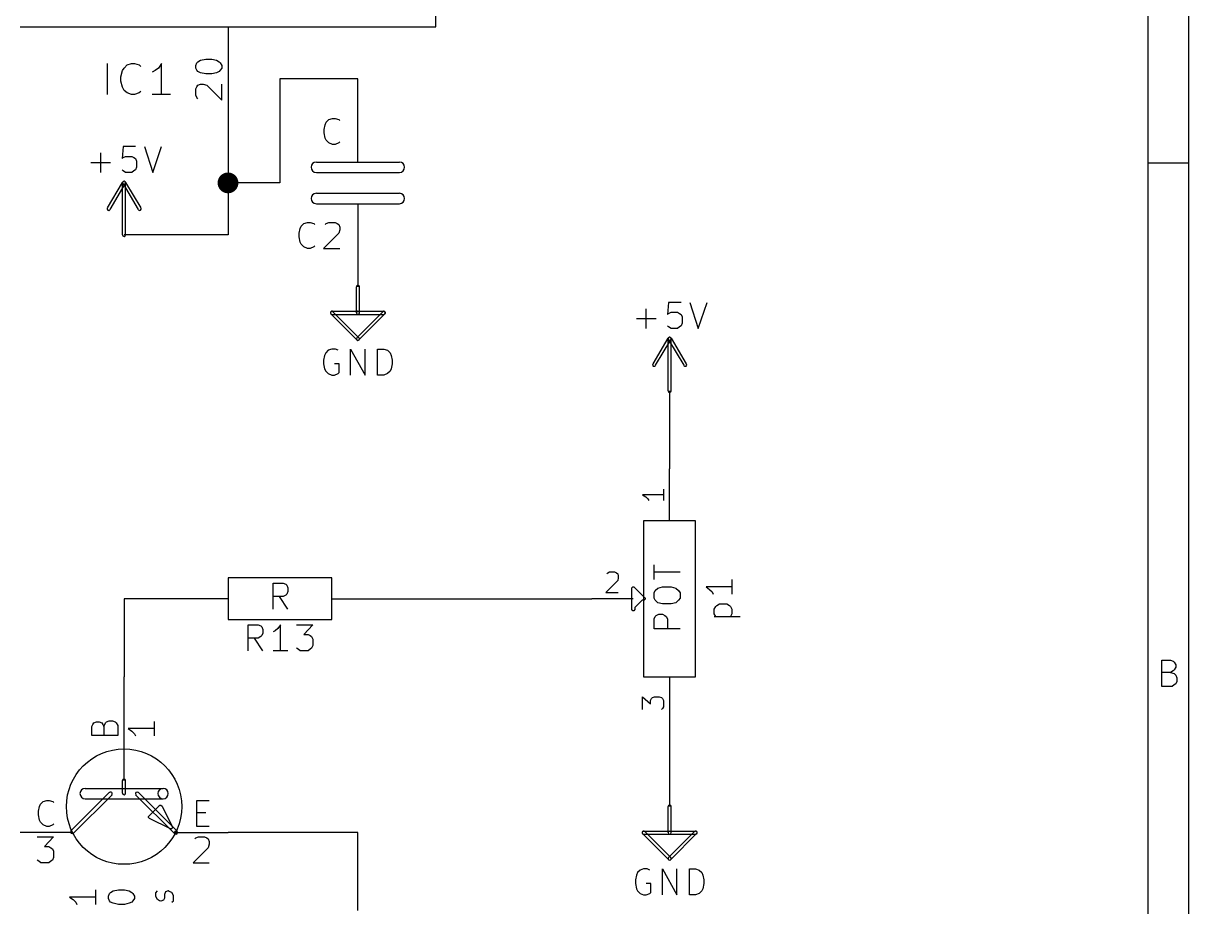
# Model space of a CAD drawing. Extents: x 10 to 287, y -200 to -10.
# Drawn here: x 230 to 287, y -96.3 to -53.2 of the extents above; entities that cross this region are included whole.
import ezdxf

# ---------------------------------------------------------------- set-up
doc = ezdxf.new("R2010")
doc.units = 0
doc.header["$MEASUREMENT"] = 0

msp = doc.modelspace()

# ---------------------------------------------------------------- linework, layer by layer
at = {"layer": 'Cyan 2'}
for p, q in [((234.137, -56.642), (234.137, -55.118)), ((234.95, -55.3466), (235.102, -55.1942)), ((235.102, -55.1942), (235.306, -55.118)), ((235.306, -55.118), (235.458, -55.118)), ((235.458, -55.118), (235.687, -55.1942)), ((235.687, -55.1942), (235.763, -55.2704)), ((236.779, -55.118), (236.626, -55.3466)), ((236.779, -56.642), (236.779, -55.118)), ((234.798, -55.7784), (234.874, -55.4736)), ((234.798, -55.9816), (234.798, -55.7784)), ((234.874, -55.4736), (234.95, -55.3466)), ((236.474, -55.4736), (236.322, -55.5498)), ((236.626, -55.3466), (236.474, -55.4736)), ((234.874, -56.2864), (234.798, -55.9816)), ((234.95, -56.4388), (234.874, -56.2864)), ((235.102, -56.5658), (234.95, -56.4388)), ((235.306, -56.642), (235.102, -56.5658)), ((235.458, -56.642), (235.306, -56.642)), ((235.687, -56.5658), (235.458, -56.642)), ((235.763, -56.4896), (235.687, -56.5658)), ((237.211, -56.642), (236.322, -56.642)), ((244.78, -58.1152), (244.831, -57.9882)), ((244.831, -57.9882), (244.958, -57.8612)), ((244.958, -57.8612), (245.135, -57.8104)), ((245.135, -57.8104), (245.262, -57.8104)), ((245.262, -57.8104), (245.44, -57.8612)), ((245.44, -57.8612), (245.491, -57.912)), ((244.729, -58.3438), (244.78, -58.1152)), ((244.729, -58.5216), (244.729, -58.3438)), ((244.78, -58.7756), (244.729, -58.5216)), ((234.899, -59.182), (234.848, -59.7662)), ((235.509, -59.182), (234.899, -59.182)), ((235.941, -59.182), (236.347, -60.452)), ((236.347, -60.452), (236.779, -59.182)), ((244.831, -58.8772), (244.78, -58.7756)), ((244.958, -59.0042), (244.831, -58.8772)), ((245.135, -59.0804), (244.958, -59.0042)), ((245.262, -59.0804), (245.135, -59.0804)), ((245.44, -59.0042), (245.262, -59.0804)), ((245.491, -58.9534), (245.44, -59.0042)), ((233.807, -60.452), (233.807, -59.4868)), ((234.848, -59.7662), (234.899, -59.7154)), ((234.899, -59.7154), (235.026, -59.6646)), ((235.026, -59.6646), (235.331, -59.6646)), ((235.331, -59.6646), (235.433, -59.7154)), ((235.433, -59.7154), (235.509, -59.7662)), ((235.509, -59.7662), (235.56, -59.8932)), ((233.324, -59.9694), (234.29, -59.9694)), ((234.899, -60.3758), (234.848, -60.325)), ((235.026, -60.452), (234.899, -60.3758)), ((235.433, -60.3758), (235.331, -60.452)), ((235.509, -60.325), (235.433, -60.3758)), ((235.56, -60.198), (235.509, -60.325)), ((235.56, -59.8932), (235.56, -60.198)), ((235.331, -60.452), (235.026, -60.452)), ((243.51, -63.4238), (243.561, -63.1952)), ((243.561, -63.1952), (243.611, -63.0682)), ((243.611, -63.0682), (243.738, -62.9412)), ((243.738, -62.9412), (243.916, -62.8904)), ((243.916, -62.8904), (244.043, -62.8904)), ((244.043, -62.8904), (244.221, -62.9412)), ((244.221, -62.9412), (244.272, -62.992)), ((244.78, -62.992), (244.831, -62.9412)), ((244.831, -62.9412), (244.958, -62.8904)), ((244.958, -62.8904), (245.262, -62.8904)), ((245.262, -62.8904), (245.364, -62.9412)), ((245.364, -62.9412), (245.44, -62.992)), ((245.44, -62.992), (245.491, -63.119)), ((245.491, -63.119), (245.491, -63.246)), ((243.51, -63.6016), (243.51, -63.4238)), ((243.561, -63.8556), (243.51, -63.6016)), ((245.44, -63.4238), (244.704, -64.1604)), ((245.491, -63.246), (245.44, -63.4238)), ((243.611, -63.9572), (243.561, -63.8556)), ((243.738, -64.0842), (243.611, -63.9572)), ((243.916, -64.1604), (243.738, -64.0842)), ((244.043, -64.1604), (243.916, -64.1604)), ((244.221, -64.0842), (244.043, -64.1604)), ((244.272, -64.0334), (244.221, -64.0842)), ((244.704, -64.1604), (245.491, -64.1604)), ((260.477, -68.072), (260.477, -67.1068)), ((261.569, -66.802), (261.518, -67.3862)), ((262.179, -66.802), (261.569, -66.802)), ((262.611, -66.802), (263.017, -68.072)), ((263.017, -68.072), (263.449, -66.802)), ((259.994, -67.5894), (260.96, -67.5894)), ((261.518, -67.3862), (261.569, -67.3354)), ((261.569, -67.3354), (261.696, -67.2846)), ((261.696, -67.2846), (262.001, -67.2846)), ((262.001, -67.2846), (262.103, -67.3354)), ((262.103, -67.3354), (262.179, -67.3862)), ((262.179, -67.3862), (262.23, -67.5132)), ((262.23, -67.5132), (262.23, -67.818)), ((261.569, -67.9958), (261.518, -67.945)), ((261.696, -68.072), (261.569, -67.9958)), ((262.001, -68.072), (261.696, -68.072)), ((262.103, -67.9958), (262.001, -68.072)), ((262.179, -67.945), (262.103, -67.9958)), ((262.23, -67.818), (262.179, -67.945)), ((244.754, -69.3928), (244.704, -69.6214)), ((244.805, -69.2658), (244.754, -69.3928)), ((244.932, -69.1388), (244.805, -69.2658)), ((245.11, -69.088), (244.932, -69.1388)), ((245.288, -69.088), (245.11, -69.088)), ((245.415, -69.1388), (245.288, -69.088)), ((246.024, -70.358), (246.024, -69.088)), ((246.024, -69.088), (246.736, -70.358)), ((246.736, -70.358), (246.736, -69.088)), ((247.345, -70.358), (247.345, -69.088)), ((247.345, -69.088), (247.65, -69.088)), ((247.65, -69.088), (247.828, -69.1388)), ((247.828, -69.1388), (247.955, -69.2658)), ((247.955, -69.2658), (248.006, -69.3928)), ((248.006, -69.3928), (248.056, -69.6214)), ((244.704, -69.6214), (244.704, -69.7992)), ((244.704, -69.7992), (244.754, -70.0532)), ((244.754, -70.0532), (244.805, -70.1548)), ((245.466, -69.7992), (245.237, -69.7992)), ((245.466, -70.231), (245.466, -69.7992)), ((248.006, -70.0532), (247.955, -70.1548)), ((248.056, -69.7992), (248.006, -70.0532)), ((248.056, -69.6214), (248.056, -69.7992)), ((244.805, -70.1548), (244.932, -70.2818)), ((244.932, -70.2818), (245.11, -70.358)), ((245.11, -70.358), (245.237, -70.358)), ((245.237, -70.358), (245.415, -70.2818)), ((245.415, -70.2818), (245.466, -70.231)), ((247.65, -70.358), (247.345, -70.358)), ((247.828, -70.2818), (247.65, -70.358)), ((247.955, -70.1548), (247.828, -70.2818)), ((260.858, -80.3402), (260.858, -79.629)), ((262.128, -79.9846), (260.858, -79.9846)), ((242.24, -81.788), (242.24, -80.518)), ((242.24, -80.518), (242.722, -80.518)), ((242.722, -80.518), (242.849, -80.5688)), ((242.849, -80.5688), (242.9, -80.6196)), ((242.9, -80.6196), (242.951, -80.7466)), ((242.951, -80.7466), (242.951, -80.9244)), ((260.858, -81.0006), (260.909, -80.8736)), ((260.909, -80.8736), (261.036, -80.772)), ((261.036, -80.772), (261.264, -80.6958)), ((261.264, -80.6958), (261.696, -80.6958)), ((261.696, -80.6958), (261.925, -80.772)), ((261.925, -80.772), (262.052, -80.8736)), ((262.052, -80.8736), (262.128, -81.0006)), ((264.668, -80.6958), (263.398, -80.6958)), ((263.398, -80.6958), (263.576, -80.8228)), ((263.576, -80.8228), (263.703, -80.9498)), ((264.668, -80.3402), (264.668, -81.0514)), ((242.722, -81.1784), (242.24, -81.1784)), ((242.951, -81.788), (242.545, -81.1784)), ((242.849, -81.1022), (242.722, -81.1784)), ((242.9, -81.0514), (242.849, -81.1022)), ((242.951, -80.9244), (242.9, -81.0514)), ((260.858, -81.2546), (260.858, -81.0006)), ((260.909, -81.3562), (260.858, -81.2546)), ((261.036, -81.4832), (260.909, -81.3562)), ((262.052, -81.3562), (261.925, -81.4832)), ((262.128, -81.2546), (262.052, -81.3562)), ((262.128, -81.0006), (262.128, -81.2546)), ((263.703, -80.9498), (263.754, -81.0514)), ((261.264, -81.534), (261.036, -81.4832)), ((261.696, -81.534), (261.264, -81.534)), ((261.925, -81.4832), (261.696, -81.534)), ((263.804, -81.788), (263.881, -81.661)), ((263.804, -82.0166), (263.804, -81.788)), ((263.881, -82.1436), (263.804, -82.0166)), ((263.881, -81.661), (263.931, -81.6102)), ((263.931, -81.6102), (264.058, -81.534)), ((264.058, -81.534), (264.414, -81.534)), ((264.414, -81.534), (264.541, -81.6102)), ((264.541, -81.6102), (264.592, -81.661)), ((264.592, -81.661), (264.668, -81.788)), ((264.668, -82.0166), (264.592, -82.1436)), ((264.668, -81.788), (264.668, -82.0166)), ((241.021, -83.82), (241.021, -82.55)), ((241.021, -82.55), (241.503, -82.55)), ((241.503, -82.55), (241.63, -82.6008)), ((241.63, -82.6008), (241.681, -82.6516)), ((242.595, -82.55), (242.468, -82.7278)), ((242.595, -83.82), (242.595, -82.55)), ((243.383, -82.55), (244.17, -82.55)), ((244.17, -82.55), (243.738, -83.0326)), ((260.858, -82.2706), (260.909, -82.1436)), ((260.858, -82.7532), (260.858, -82.2706)), ((260.909, -82.1436), (260.96, -82.0928)), ((260.96, -82.0928), (261.087, -82.042)), ((261.087, -82.042), (261.264, -82.042)), ((261.264, -82.042), (261.391, -82.0928)), ((261.391, -82.0928), (261.442, -82.1436)), ((261.442, -82.1436), (261.518, -82.2706)), ((261.518, -82.2706), (261.518, -82.7532)), ((263.804, -82.1436), (265.074, -82.1436)), ((241.63, -83.1342), (241.503, -83.2104)), ((241.681, -83.0834), (241.63, -83.1342)), ((241.681, -82.6516), (241.732, -82.7786)), ((241.732, -82.9564), (241.681, -83.0834)), ((241.732, -82.7786), (241.732, -82.9564)), ((242.341, -82.8548), (242.24, -82.9056)), ((242.468, -82.7278), (242.341, -82.8548)), ((243.738, -83.0326), (243.942, -83.0326)), ((243.942, -83.0326), (244.043, -83.0834)), ((244.043, -83.0834), (244.119, -83.1342)), ((244.119, -83.1342), (244.17, -83.2612)), ((262.128, -82.7532), (260.858, -82.7532)), ((241.503, -83.2104), (241.021, -83.2104)), ((241.732, -83.82), (241.325, -83.2104)), ((243.459, -83.7438), (243.383, -83.693)), ((243.561, -83.82), (243.459, -83.7438)), ((244.043, -83.7438), (243.942, -83.82)), ((244.119, -83.693), (244.043, -83.7438)), ((244.17, -83.566), (244.119, -83.693)), ((244.17, -83.2612), (244.17, -83.566)), ((242.951, -83.82), (242.24, -83.82)), ((243.942, -83.82), (243.561, -83.82)), ((233.375, -87.5284), (233.426, -87.4268)), ((233.375, -87.9602), (233.375, -87.5284)), ((233.426, -87.4268), (233.477, -87.3506)), ((233.477, -87.3506), (233.604, -87.2998)), ((233.604, -87.2998), (233.731, -87.2998)), ((233.731, -87.2998), (233.858, -87.3506)), ((233.858, -87.3506), (233.909, -87.4268)), ((233.909, -87.4268), (233.959, -87.5284)), ((233.959, -87.5284), (234.036, -87.3506)), ((233.959, -87.5284), (233.959, -87.9602)), ((234.036, -87.3506), (234.086, -87.2998)), ((234.086, -87.2998), (234.213, -87.249)), ((234.213, -87.249), (234.391, -87.249)), ((234.391, -87.249), (234.518, -87.2998)), ((234.518, -87.2998), (234.569, -87.3506)), ((234.569, -87.3506), (234.645, -87.4776)), ((234.645, -87.4776), (234.645, -87.9602)), ((234.645, -87.9602), (233.375, -87.9602)), ((230.988, -91.186), (231.165, -91.1352)), ((231.165, -91.1352), (231.292, -91.1352)), ((231.292, -91.1352), (231.47, -91.186)), ((238.506, -92.4052), (238.506, -91.1352)), ((238.506, -91.1352), (239.116, -91.1352)), ((230.759, -91.6686), (230.81, -91.44)), ((230.759, -91.8464), (230.759, -91.6686)), ((230.81, -91.44), (230.861, -91.313)), ((230.861, -91.313), (230.988, -91.186)), ((231.47, -91.186), (231.521, -91.2368)), ((238.506, -91.7194), (238.938, -91.7194)), ((230.81, -92.1004), (230.759, -91.8464)), ((230.861, -92.202), (230.81, -92.1004)), ((230.988, -92.329), (230.861, -92.202)), ((231.521, -92.2782), (231.47, -92.329)), ((231.165, -92.4052), (230.988, -92.329)), ((231.292, -92.4052), (231.165, -92.4052)), ((231.47, -92.329), (231.292, -92.4052)), ((239.116, -92.4052), (238.506, -92.4052)), ((260.172, -94.5388), (260.045, -94.6658)), ((260.35, -94.488), (260.172, -94.5388)), ((260.528, -94.488), (260.35, -94.488)), ((260.655, -94.5388), (260.528, -94.488)), ((261.264, -95.758), (261.264, -94.488)), ((261.264, -94.488), (261.976, -95.758)), ((261.976, -95.758), (261.976, -94.488)), ((262.585, -95.758), (262.585, -94.488)), ((262.585, -94.488), (262.89, -94.488)), ((262.89, -94.488), (263.068, -94.5388)), ((263.068, -94.5388), (263.195, -94.6658)), ((259.994, -94.7928), (259.944, -95.0214)), ((259.944, -95.0214), (259.944, -95.1992)), ((260.045, -94.6658), (259.994, -94.7928)), ((263.195, -94.6658), (263.246, -94.7928)), ((263.246, -94.7928), (263.296, -95.0214)), ((263.296, -95.0214), (263.296, -95.1992)), ((233.553, -95.504), (233.553, -96.2152)), ((234.188, -95.8088), (234.239, -95.6818)), ((234.239, -95.6818), (234.29, -95.631)), ((234.29, -95.631), (234.417, -95.5548)), ((234.417, -95.5548), (234.671, -95.504)), ((234.671, -95.504), (234.975, -95.504)), ((234.975, -95.504), (235.204, -95.5548)), ((235.204, -95.5548), (235.331, -95.631)), ((235.331, -95.631), (235.382, -95.6818)), ((235.382, -95.6818), (235.458, -95.8088)), ((259.944, -95.1992), (259.994, -95.4532)), ((259.994, -95.4532), (260.045, -95.5548)), ((260.045, -95.5548), (260.172, -95.6818)), ((260.172, -95.6818), (260.35, -95.758)), ((260.706, -95.1992), (260.477, -95.1992)), ((260.477, -95.758), (260.655, -95.6818)), ((260.655, -95.6818), (260.706, -95.631)), ((260.706, -95.631), (260.706, -95.1992)), ((263.068, -95.6818), (262.89, -95.758)), ((263.195, -95.5548), (263.068, -95.6818)), ((263.246, -95.4532), (263.195, -95.5548)), ((263.296, -95.1992), (263.246, -95.4532)), ((233.553, -95.8596), (232.283, -95.8596)), ((232.283, -95.8596), (232.461, -95.9866)), ((232.461, -95.9866), (232.588, -96.1136)), ((232.588, -96.1136), (232.639, -96.2152)), ((234.188, -95.9358), (234.188, -95.8088)), ((234.239, -96.0374), (234.188, -95.9358)), ((234.29, -96.1136), (234.239, -96.0374)), ((234.417, -96.1644), (234.29, -96.1136)), ((234.671, -96.2152), (234.417, -96.1644)), ((234.975, -96.2152), (234.671, -96.2152)), ((235.204, -96.1644), (234.975, -96.2152)), ((235.331, -96.1136), (235.204, -96.1644)), ((235.382, -96.0374), (235.331, -96.1136)), ((235.458, -95.9358), (235.382, -96.0374)), ((235.458, -95.8088), (235.458, -95.9358)), ((260.35, -95.758), (260.477, -95.758)), ((262.89, -95.758), (262.585, -95.758))]:
    msp.add_line(p, q, dxfattribs=at)
at = {"layer": 'Green 2'}
for p, q in [((246.38, -55.88), (242.57, -55.88)), ((242.57, -55.88), (242.57, -60.96)), ((246.38, -57.15), (246.38, -55.88)), ((240.03, -58.42), (240.03, -63.5)), ((242.57, -60.96), (240.03, -60.96)), ((240.03, -63.5), (234.95, -63.5)), ((246.38, -64.77), (246.38, -66.04)), ((261.62, -71.12), (261.62, -74.93)), ((234.95, -81.28), (234.95, -85.09)), ((238.76, -81.28), (234.95, -81.28)), ((246.38, -81.28), (257.81, -81.28)), ((261.62, -87.63), (261.62, -91.44)), ((246.38, -92.71), (240.03, -92.71)), ((246.38, -96.52), (246.38, -92.71))]:
    msp.add_line(p, q, dxfattribs=at)
at = {"layer": 'Green 2', "const_width": 0.508}
msp.add_lwpolyline([(239.776, -60.96, 1), (240.284, -60.96, 1)], format="xyb", close=True, dxfattribs=at)
at = {"layer": 'Magenta 2'}
for p, q in [((236.499, -95.6564), (236.576, -95.5548)), ((236.499, -95.8342), (236.499, -95.6564)), ((236.982, -95.6056), (236.931, -95.7326)), ((237.109, -95.5548), (236.982, -95.6056)), ((237.16, -95.5802), (237.109, -95.5548)), ((237.287, -95.631), (237.16, -95.5802)), ((237.363, -95.7834), (237.287, -95.631)), ((236.576, -95.9866), (236.499, -95.8342)), ((236.677, -96.0374), (236.576, -95.9866)), ((236.753, -96.0628), (236.677, -96.0374)), ((236.88, -96.012), (236.753, -96.0628)), ((236.931, -95.9104), (236.88, -96.012)), ((236.931, -95.7326), (236.931, -95.9104)), ((237.287, -96.1136), (237.363, -96.0374)), ((237.363, -96.0374), (237.363, -95.7834))]:
    msp.add_line(p, q, dxfattribs=at)
at = {"layer": 'Red 2'}
for p, q in [((286.995, -200), (286.995, -10.0076)), ((285.013, -198.018), (285.013, -11.9888)), ((250.19, -53.34), (250.19, -25.4)), ((229.87, -53.34), (250.19, -53.34)), ((240.03, -53.34), (240.03, -58.42)), ((238.455, -55.2196), (238.506, -55.0926)), ((238.455, -55.3466), (238.455, -55.2196)), ((238.506, -55.0926), (238.557, -55.0418)), ((238.557, -55.0418), (238.684, -54.9656)), ((238.684, -54.9656), (238.938, -54.9148)), ((238.938, -54.9148), (239.243, -54.9148)), ((239.243, -54.9148), (239.471, -54.9656)), ((239.471, -54.9656), (239.598, -55.0418)), ((239.598, -55.0418), (239.649, -55.0926)), ((239.649, -55.0926), (239.725, -55.2196)), ((239.725, -55.2196), (239.725, -55.3466)), ((238.506, -55.4482), (238.455, -55.3466)), ((238.557, -55.5244), (238.506, -55.4482)), ((238.684, -55.5752), (238.557, -55.5244)), ((238.938, -55.626), (238.684, -55.5752)), ((239.243, -55.626), (238.938, -55.626)), ((239.471, -55.5752), (239.243, -55.626)), ((239.598, -55.5244), (239.471, -55.5752)), ((239.649, -55.4482), (239.598, -55.5244)), ((239.725, -55.3466), (239.649, -55.4482)), ((238.455, -56.3626), (238.506, -56.261)), ((238.455, -56.6674), (238.455, -56.3626)), ((238.506, -56.261), (238.557, -56.1848)), ((238.557, -56.1848), (238.684, -56.134)), ((238.684, -56.134), (238.811, -56.134)), ((238.811, -56.134), (238.989, -56.1848)), ((238.989, -56.1848), (239.725, -56.9214)), ((239.725, -56.9214), (239.725, -56.134)), ((238.506, -56.7944), (238.455, -56.6674)), ((238.557, -56.8452), (238.506, -56.7944)), ((246.38, -59.944), (246.38, -57.15)), ((244.348, -59.944), (248.412, -59.944)), ((286.995, -59.9948), (285.013, -59.9948)), ((234.137, -62.1792), (234.874, -60.9346)), ((234.874, -63.5), (234.874, -60.96)), ((235.026, -60.9346), (235.763, -62.1792)), ((235.026, -63.5), (235.026, -60.96)), ((244.348, -60.452), (248.412, -60.452)), ((234.264, -62.2554), (235.001, -61.0108)), ((234.899, -61.0108), (235.636, -62.2554)), ((244.348, -61.468), (248.412, -61.468)), ((244.348, -61.976), (248.412, -61.976)), ((246.38, -61.976), (246.38, -64.77)), ((246.304, -67.31), (246.304, -66.04)), ((246.456, -67.31), (246.456, -66.04)), ((246.329, -68.6308), (245.059, -67.3608)), ((245.11, -67.2338), (246.38, -67.2338)), ((245.11, -67.3862), (246.38, -67.3862)), ((246.431, -68.5292), (245.161, -67.2592)), ((247.599, -67.2592), (246.329, -68.5292)), ((246.38, -67.2338), (247.65, -67.2338)), ((246.38, -67.3862), (247.65, -67.3862)), ((247.701, -67.3608), (246.431, -68.6308)), ((260.807, -69.7992), (261.544, -68.5546)), ((260.934, -69.8754), (261.671, -68.6308)), ((261.544, -71.12), (261.544, -68.58)), ((261.569, -68.6308), (262.306, -69.8754)), ((261.696, -68.5546), (262.433, -69.7992)), ((261.696, -71.12), (261.696, -68.58)), ((261.62, -77.47), (261.62, -74.93)), ((261.315, -76.2), (260.299, -76.2)), ((260.299, -76.2), (260.452, -76.3016)), ((260.452, -76.3016), (260.553, -76.4032)), ((261.315, -75.9206), (261.315, -76.4794)), ((260.553, -76.4032), (260.604, -76.4794)), ((260.35, -77.47), (260.35, -85.09)), ((262.89, -77.47), (260.35, -77.47)), ((262.89, -85.09), (262.89, -77.47)), ((240.03, -80.264), (240.03, -82.296)), ((245.11, -80.264), (240.03, -80.264)), ((245.11, -82.296), (245.11, -80.264)), ((258.547, -80.0608), (258.597, -80.01)), ((258.597, -80.01), (258.674, -79.9592)), ((258.674, -79.9592), (258.928, -79.9592)), ((258.928, -79.9592), (259.029, -80.01)), ((259.029, -80.01), (259.08, -80.0608)), ((259.08, -80.0608), (259.105, -80.1624)), ((259.105, -80.264), (259.08, -80.391)), ((259.105, -80.1624), (259.105, -80.264)), ((259.08, -80.391), (258.496, -80.9752)), ((259.766, -80.7466), (259.817, -80.6958)), ((259.766, -81.8134), (259.766, -80.7466)), ((259.817, -80.6958), (259.867, -80.6958)), ((259.867, -80.6958), (260.401, -81.2292)), ((240.03, -81.28), (238.76, -81.28)), ((245.11, -81.28), (246.38, -81.28)), ((259.842, -81.28), (257.81, -81.28)), ((258.496, -80.9752), (259.105, -80.9752)), ((260.299, -81.3308), (259.918, -81.7118)), ((260.299, -81.3562), (260.299, -81.3308)), ((260.375, -81.3562), (260.299, -81.3562)), ((260.426, -81.3054), (260.375, -81.3562)), ((260.401, -81.2292), (260.426, -81.2292)), ((260.426, -81.2292), (260.426, -81.3054)), ((259.817, -81.8642), (259.766, -81.8134)), ((259.867, -81.8642), (259.817, -81.8642)), ((259.918, -81.8134), (259.867, -81.8642)), ((259.918, -81.7118), (259.918, -81.8134)), ((240.03, -82.296), (245.11, -82.296)), ((285.674, -85.5726), (285.674, -84.2772)), ((285.674, -84.2772), (286.106, -84.2772)), ((286.106, -84.2772), (286.233, -84.328)), ((286.106, -84.8868), (285.674, -84.8868)), ((286.233, -84.8106), (286.106, -84.8868)), ((286.106, -84.8868), (286.283, -84.9376)), ((286.233, -84.328), (286.283, -84.3788)), ((286.283, -84.7598), (286.233, -84.8106)), ((286.283, -84.3788), (286.36, -84.5058)), ((286.36, -84.6328), (286.283, -84.7598)), ((286.36, -84.5058), (286.36, -84.6328)), ((234.95, -90.17), (234.95, -85.09)), ((260.35, -85.09), (262.89, -85.09)), ((261.62, -85.09), (261.62, -87.63)), ((286.283, -84.9376), (286.36, -85.0138)), ((286.36, -85.4456), (286.283, -85.4964)), ((286.36, -85.0138), (286.41, -85.1408)), ((286.41, -85.3186), (286.36, -85.4456)), ((286.41, -85.1408), (286.41, -85.3186)), ((286.182, -85.5726), (285.674, -85.5726)), ((286.283, -85.4964), (286.182, -85.5726)), ((260.299, -86.6902), (260.299, -86.0806)), ((260.299, -86.0806), (260.68, -86.4108)), ((260.68, -86.2584), (260.731, -86.1568)), ((260.68, -86.4108), (260.68, -86.2584)), ((260.731, -86.1568), (260.782, -86.106)), ((260.782, -86.106), (260.883, -86.0806)), ((260.883, -86.0806), (261.112, -86.0806)), ((261.112, -86.0806), (261.214, -86.106)), ((261.214, -86.106), (261.264, -86.1568)), ((261.264, -86.1568), (261.315, -86.2584)), ((261.315, -86.5632), (261.264, -86.6394)), ((261.315, -86.2584), (261.315, -86.5632)), ((261.264, -86.6394), (261.214, -86.6902)), ((236.423, -87.63), (235.153, -87.63)), ((235.153, -87.63), (235.331, -87.757)), ((236.423, -87.2744), (236.423, -87.9856)), ((235.331, -87.757), (235.458, -87.884)), ((235.458, -87.884), (235.509, -87.9856)), ((233.045, -90.551), (236.855, -90.551)), ((234.874, -90.7796), (234.874, -90.17)), ((235.026, -90.7796), (235.026, -90.17)), ((232.334, -92.6338), (234.239, -90.7288)), ((232.461, -92.7608), (234.366, -90.8558)), ((233.045, -91.059), (236.855, -91.059)), ((235.509, -90.8558), (237.414, -92.7608)), ((235.636, -90.7288), (237.541, -92.6338)), ((236.144, -91.9226), (236.677, -91.3892)), ((236.677, -91.3892), (236.677, -91.3638)), ((236.677, -91.3638), (236.753, -91.3638)), ((236.753, -91.3638), (236.804, -91.4146)), ((236.804, -91.4146), (237.287, -92.3798)), ((261.544, -92.71), (261.544, -91.44)), ((261.696, -92.71), (261.696, -91.44)), ((236.144, -91.9734), (236.144, -91.9226)), ((236.195, -92.0242), (236.144, -91.9734)), ((237.211, -92.5322), (236.195, -92.0242)), ((232.41, -92.71), (229.87, -92.71)), ((237.261, -92.5322), (237.211, -92.5322)), ((237.312, -92.4814), (237.261, -92.5322)), ((237.287, -92.3798), (237.287, -92.4052)), ((237.287, -92.4052), (237.312, -92.4306)), ((237.312, -92.4306), (237.312, -92.4814)), ((237.49, -92.71), (240.03, -92.71)), ((261.569, -94.0308), (260.299, -92.7608)), ((260.35, -92.6338), (261.62, -92.6338)), ((260.35, -92.7862), (261.62, -92.7862)), ((261.671, -93.9292), (260.401, -92.6592)), ((262.839, -92.6592), (261.569, -93.9292)), ((261.62, -92.6338), (262.89, -92.6338)), ((261.62, -92.7862), (262.89, -92.7862)), ((262.941, -92.7608), (261.671, -94.0308)), ((230.708, -92.9132), (231.496, -92.9132)), ((231.496, -92.9132), (231.064, -93.3958)), ((231.064, -93.3958), (231.267, -93.3958)), ((231.267, -93.3958), (231.369, -93.4466)), ((238.404, -93.0148), (238.455, -92.964)), ((238.455, -92.964), (238.582, -92.9132)), ((238.582, -92.9132), (238.887, -92.9132)), ((238.887, -92.9132), (238.989, -92.964)), ((238.989, -92.964), (239.065, -93.0148)), ((239.065, -93.0148), (239.116, -93.1418)), ((239.116, -93.2688), (239.065, -93.4466)), ((239.116, -93.1418), (239.116, -93.2688)), ((231.369, -93.4466), (231.445, -93.4974)), ((231.445, -93.4974), (231.496, -93.6244)), ((231.496, -93.9292), (231.445, -94.0562)), ((231.496, -93.6244), (231.496, -93.9292)), ((239.065, -93.4466), (238.328, -94.1832)), ((230.784, -94.107), (230.708, -94.0562)), ((230.886, -94.1832), (230.784, -94.107)), ((231.267, -94.1832), (230.886, -94.1832)), ((231.369, -94.107), (231.267, -94.1832)), ((231.445, -94.0562), (231.369, -94.107)), ((238.328, -94.1832), (239.116, -94.1832))]:
    msp.add_line(p, q, dxfattribs=at)
msp.add_circle((234.95, -91.44), 2.8194, dxfattribs=at)
for centre, radius, start, end in [((244.348, -60.198), 0.254, 90, 270), ((248.412, -60.198), 0.254, 270, 450), ((234.95, -60.96), 0.0762, 360, 540), ((234.95, -60.96), 0.0762, 30.9638, 210.964), ((234.95, -60.96), 0.0762, 329.036, 509.036), ((244.348, -61.722), 0.254, 90, 270), ((248.412, -61.722), 0.254, 270, 450), ((234.188, -62.23), 0.0762, 149.036, 329.036), ((235.712, -62.23), 0.0762, 210.964, 390.964), ((234.95, -63.5), 0.0762, 180, 360), ((246.38, -66.04), 0.0762, 360, 540), ((245.11, -67.31), 0.0762, 405, 585), ((245.11, -67.31), 0.0762, 90, 270), ((246.38, -67.31), 0.0762, 90, 270), ((246.38, -67.31), 0.0762, 180, 360), ((246.38, -67.31), 0.0762, 270, 450), ((247.65, -67.31), 0.0762, 315, 495), ((247.65, -67.31), 0.0762, 270, 450), ((246.38, -68.58), 0.0762, 495, 675), ((246.38, -68.58), 0.0762, 225, 405), ((261.62, -68.58), 0.0762, 360, 540), ((261.62, -68.58), 0.0762, 30.9638, 210.964), ((261.62, -68.58), 0.0762, 329.036, 509.036), ((260.858, -69.85), 0.0762, 149.036, 329.036), ((262.382, -69.85), 0.0762, 210.964, 390.964), ((261.62, -71.12), 0.0762, 180, 360), ((233.045, -90.805), 0.254, 90, 270), ((234.95, -90.17), 0.0762, 360, 540), ((236.855, -90.805), 0.254, 0, 180), ((236.855, -90.805), 0.254, 270, 450), ((234.29, -90.805), 0.0762, 315, 495), ((234.95, -90.7796), 0.0762, 180, 360), ((235.585, -90.805), 0.0762, 45, 225), ((236.855, -90.805), 0.254, 180, 360), ((261.62, -91.44), 0.0762, 360, 540), ((232.41, -92.6846), 0.0762, 135, 315), ((237.465, -92.6846), 0.0762, 225, 405), ((237.49, -92.71), 0.0762, 0, 180), ((237.49, -92.71), 0.0762, 180, 360), ((260.35, -92.71), 0.0762, 405, 585), ((260.35, -92.71), 0.0762, 90, 270), ((261.62, -92.71), 0.0762, 90, 270), ((261.62, -92.71), 0.0762, 180, 360), ((261.62, -92.71), 0.0762, 270, 450), ((262.89, -92.71), 0.0762, 315, 495), ((262.89, -92.71), 0.0762, 270, 450), ((261.62, -93.98), 0.0762, 495, 675), ((261.62, -93.98), 0.0762, 225, 405)]:
    msp.add_arc(centre, radius, start, end, dxfattribs=at)

doc.saveas('drawing.dxf')
